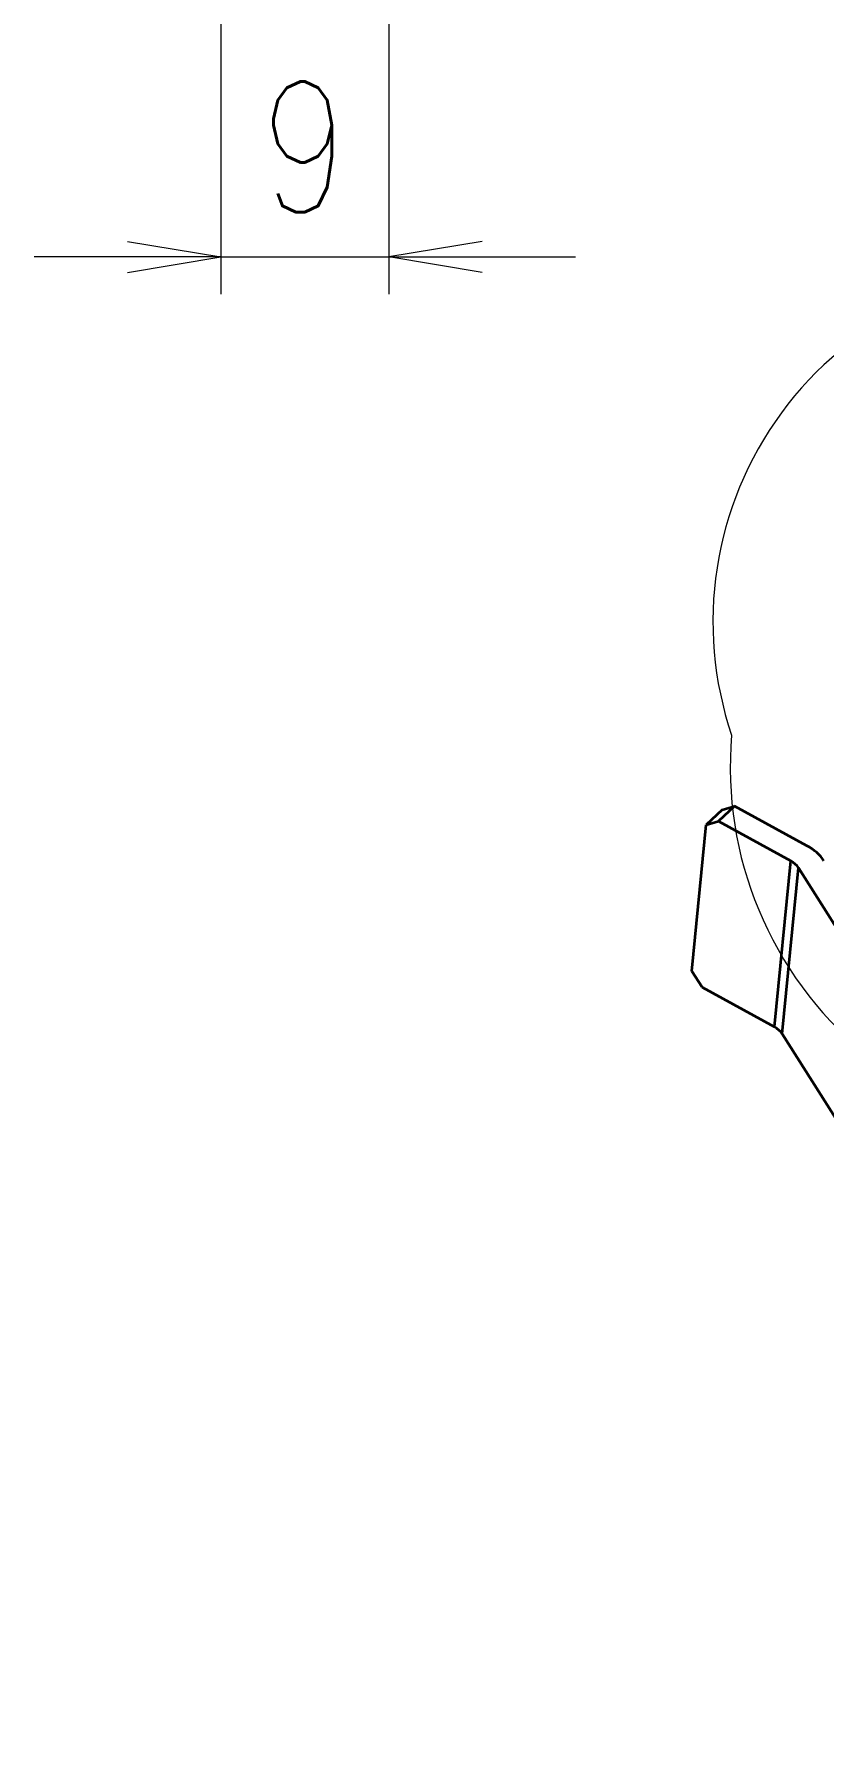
# Model space of a CAD drawing. Header units: millimetres. Extents: x 1333 to 76562, y -37889 to -7215.
# Drawn here: x 8805.4 to 8847.7, y -16786.2 to -16694.8 of the extents above; entities that cross this region are included whole.
import ezdxf

# ---------------------------------------------------------------- set-up
doc = ezdxf.new("R2010")
doc.units = ezdxf.units.MM
doc.header["$LTSCALE"] = 0.5
doc.layers.add('标注线', color=3, linetype='Continuous', lineweight=18)
doc.layers.add('粗实线', color=7, linetype='Continuous', lineweight=35)
doc.styles.add('DIM', font='romans.shx', dxfattribs={"width": 0.8, "bigfont": 'bigfont.shx'})
doc.dimstyles.new('DEH 1-2$0', dxfattribs={"dimscale": 2, "dimtxt": 3.5, "dimasz": 2.5, "dimexe": 1, "dimexo": 0.625, "dimgap": 1.2, "dimtad": 1, "dimdsep": 46, "dimtxsty": 'DIM', "dimblk": 'OPEN', "dimcen": 0, "dimclrd": 8, "dimclre": 8, "dimclrt": 2, "dimazin": 2, "dimtfac": 0.5, "dimtmove": 0, "dimatfit": 3, "dimldrblk": 'OPEN', "dimfxl": 0, "dimtolj": 2, "dimlwd": 13, "dimlwe": 13, "dimarcsym": 0})

# ---------------------------------------------------------------- blocks, each defined once
blk = doc.blocks.new('_Open')
at = {"color": 0, "linetype": 'ByBlock', "lineweight": -2}
for p, q in [((-1, 0.167), (0, 0)), ((-1, -0.167), (0, 0)), ((0, 0), (-1, 0))]:
    blk.add_line(p, q, dxfattribs=at)
blk = doc.blocks.new('*D39')
at = {"layer": 'Defpoints', "color": 0, "transparency": 16777216}
for p in [(8815.379, -16679.727), (8824.379, -16679.727), (8824.379, -16706.757)]:
    blk.add_point(p, dxfattribs=at)
at = {"layer": '标注线', "color": 8, "lineweight": 13, "transparency": 16777216}
for p, q in [((8815.379, -16680.977), (8815.379, -16708.757)), ((8824.379, -16680.977), (8824.379, -16708.757)), ((8810.379, -16706.757), (8805.379, -16706.757)), ((8815.379, -16706.757), (8824.379, -16706.757)), ((8829.379, -16706.757), (8834.379, -16706.757))]:
    blk.add_line(p, q, dxfattribs=at)
at = {"layer": '标注线', "color": 8, "lineweight": 13, "transparency": 16777216, "xscale": 5, "yscale": 5, "zscale": 5}
blk.add_blockref('_Open', (8815.379, -16706.757), dxfattribs=at)
at = {"layer": '标注线', "color": 8, "lineweight": 13, "transparency": 16777216, "xscale": 5, "yscale": 5, "zscale": 5, "rotation": 180}
blk.add_blockref('_Open', (8824.379, -16706.757), dxfattribs=at)
at = {"layer": '标注线', "color": 2, "transparency": 16777216, "insert": (8819.879, -16700.857), "char_height": 7, "attachment_point": 5, "style": 'DIM'}
blk.add_mtext('\\A2;9', dxfattribs=at)

msp = doc.modelspace()

# ---------------------------------------------------------------- linework, layer by layer
at = {"layer": '标注线'}
msp.add_lwpolyline([(8861.076, -16707.393, 0.520567), (8842.736, -16732.383, 0.520567), (8867.745, -16753.327, 0.520567), (8887.991, -16776.651, 0.520567), (8918.716, -16779.507, 0.520567), (8922.289, -16747.139, 0.520567), (8903.472, -16722.863, 0.520567)], format="xyb", close=True, dxfattribs=at)
at = {"layer": '粗实线', "ltscale": 0.118878}
for p, q in [((8842.235, -16736.377), (8841.369, -16737.191)), ((8842.897, -16736.178), (8842.031, -16736.992))]:
    msp.add_line(p, q, dxfattribs=at)
at = {"layer": '粗实线', "ltscale": 0.06916}
for p, q in [((8841.369, -16737.191), (8842.031, -16736.992)), ((8842.235, -16736.377), (8842.897, -16736.178))]:
    msp.add_line(p, q, dxfattribs=at)
at = {"layer": '粗实线', "ltscale": 0.441952}
for p, q in [((8842.031, -16736.992), (8845.906, -16739.118)), ((8846.772, -16738.304), (8842.897, -16736.178)), ((8841.159, -16745.885), (8845.034, -16748.011))]:
    msp.add_line(p, q, dxfattribs=at)
at = {"layer": '粗实线'}
for p, q in [((8840.602, -16745.017), (8841.369, -16737.191)), ((8845.034, -16748.011), (8845.906, -16739.118)), ((8845.446, -16748.381), (8846.317, -16739.488)), ((8865.968, -16770.584), (8846.317, -16739.488)), ((8851.216, -16757.512), (8845.446, -16748.381))]:
    msp.add_line(p, q, dxfattribs=at)
at = {"layer": '粗实线', "ltscale": 0.103203}
msp.add_line((8840.602, -16745.017), (8841.159, -16745.885), dxfattribs=at)
at = {"layer": '粗实线'}
for centre, major_axis, start_param, end_param in [((8845.184, -16739.797), (2.737, -0.268), 0.498346, 1.021945), ((8845.184, -16739.797), (-1.244, 0.122), 3.639939, 4.163537), ((8844.312, -16748.689), (-1.244, 0.122), 3.639939, 4.163537)]:
    msp.add_ellipse(centre, major_axis=major_axis, ratio=0.699294, start_param=start_param, end_param=end_param, dxfattribs=at)

# ---------------------------------------------------------------- dimensions: what is measured, and where the dimension line sits
at = {"layer": '标注线'}
dim = msp.add_linear_dim(base=(8824.379, -16706.757), p1=(8815.379, -16679.727), p2=(8824.379, -16679.727), dimstyle='DEH 1-2$0', dxfattribs=at)
dim.commit()
dim.dimension.update_dxf_attribs({"geometry": '*D39', "text_midpoint": (8819.879, -16700.857)})

doc.saveas('drawing.dxf')
